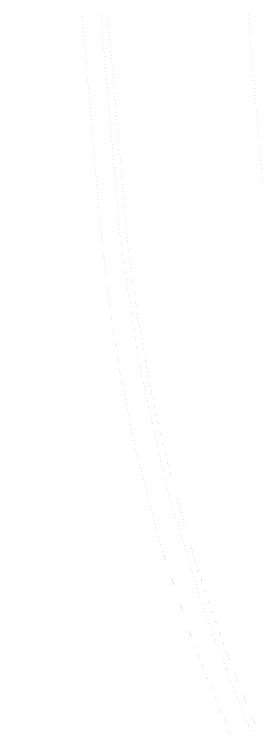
# Model space of a CAD drawing. Extents: x 388 to 686, y 182 to 393.
# Drawn here: x 479.35 to 488.51, y 315.78 to 342.96 of the extents above; entities that cross this region are included whole.
import ezdxf

# ---------------------------------------------------------------- set-up
doc = ezdxf.new("R2010")
doc.units = 0
doc.layers.add('b_area', color=2, linetype='Continuous')

# ---------------------------------------------------------------- blocks, each defined once
blk = doc.blocks.new('PAD_R2')
at = {"layer": 'b_area', "const_width": 0.5}
blk.add_lwpolyline([(0.25, 0, 1), (-0.25, 0, 1)], format="xyb", close=True, dxfattribs=at)

msp = doc.modelspace()

# ---------------------------------------------------------------- linework, layer by layer
at = {"layer": 'b_area', "const_width": 0.001}
msp.add_lwpolyline([(479.351, 315.781), (479.351, 342.957), (519.228, 342.957), (519.228, 315.781)], close=True, dxfattribs=at)
for points in [[(481.907, 342.957), (482.619, 342.957), (483.354, 334.551, 0.074586), (488.333, 315.781)], [(488.333, 315.781), (487.521, 315.781, -0.045218), (484.051, 326.039, -0.051749), (484.047, 326.049, -0.054808), (484.045, 326.06, -0.037064), (482.618, 334.826), (481.907, 342.957)], [(482.875, 342.957), (488.185, 342.957), (488.849, 335.372, 0.010022), (489.08, 333.23, -0.054754), (489.082, 333.219), (489.223, 332.192, 0.080633), (494.44, 315.781)], [(494.44, 315.781), (488.611, 315.781, -0.03906), (485.298, 325.397, -0.059437), (485.295, 325.409, -0.04637), (485.292, 325.418, -0.07668), (485.289, 325.433, -0.023579), (484.032, 331.448, -0.062659), (484.029, 331.461), (483.814, 332.919, -0.001339), (483.767, 333.263, -0.05501), (483.765, 333.274), (483.621, 334.466), (482.875, 342.957)]]:
    msp.add_lwpolyline(points, format="xyb", dxfattribs=at)

# ---------------------------------------------------------------- block references
at = {"layer": 'b_area', "xscale": 0.001, "yscale": 0.001}
for p in [(481.907, 342.957), (481.907, 342.957), (482.875, 342.957), (482.875, 342.957), (488.333, 315.781), (488.333, 315.781)]:
    msp.add_blockref('PAD_R2', p, dxfattribs=at)

doc.saveas('drawing.dxf')
